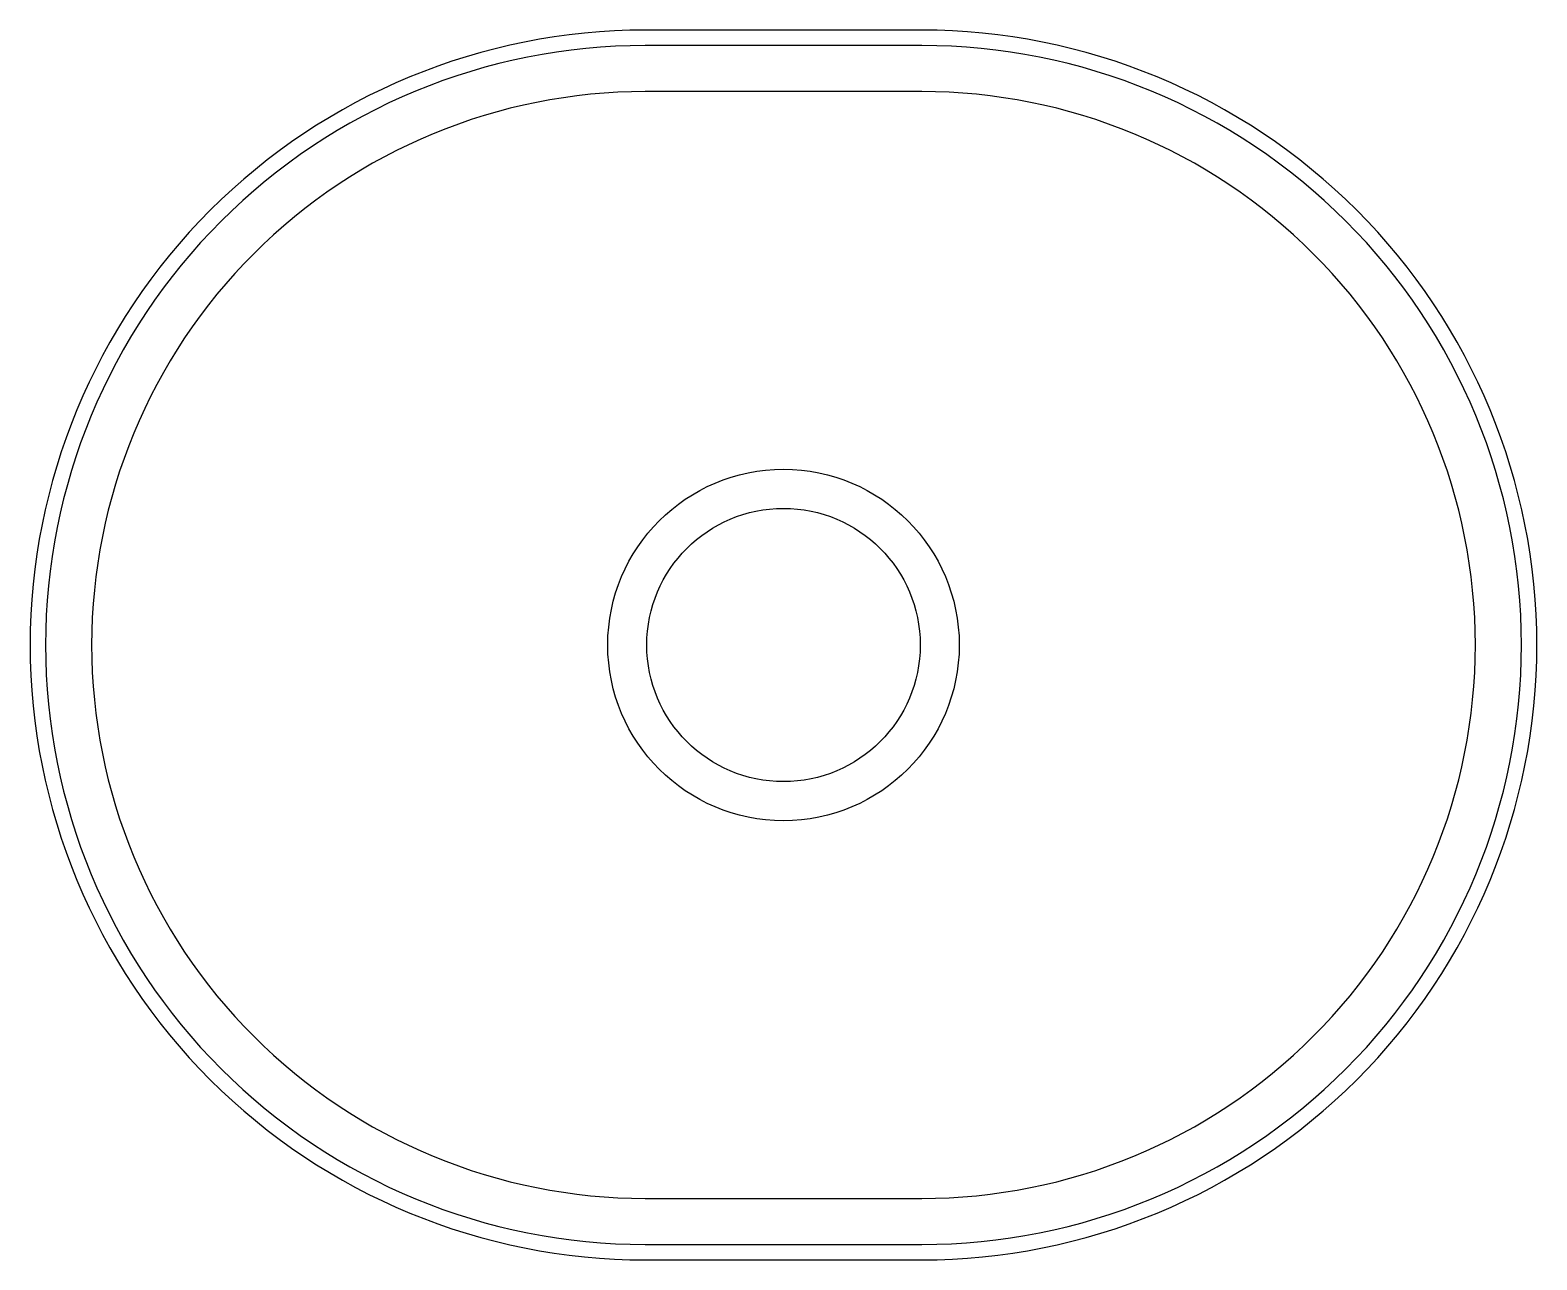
# Model space of a CAD drawing. Extents: x 5270 to 5760, y 3206 to 3606.
import ezdxf

# ---------------------------------------------------------------- set-up
doc = ezdxf.new("R2010")
doc.units = 0
doc.header["$LTSCALE"] = 450
doc.layers.get('0').update_dxf_attribs({"linetype": 'CONTINUOUS'})

msp = doc.modelspace()

# ---------------------------------------------------------------- linework, layer by layer
for points in [[(5269.65, 3406.47, 0.414214), (5469.65, 3206.47), (5559.65, 3206.47, 0.414214), (5759.65, 3406.47, 0.414214), (5559.65, 3606.47), (5469.65, 3606.47, 0.414214)], [(5274.65, 3406.47, 0.414214), (5469.65, 3211.47), (5559.65, 3211.47, 0.414214), (5754.65, 3406.47, 0.414214), (5559.65, 3601.47), (5469.65, 3601.47, 0.414214)], [(5289.65, 3406.47), (5289.65, 3406.47, 0.414214), (5469.65, 3226.47), (5559.65, 3226.47, 0.414214), (5739.65, 3406.47, 0.414214), (5559.65, 3586.47), (5469.65, 3586.47, 0.414214)]]:
    msp.add_lwpolyline(points, format="xyb", close=True)
for radius in [57.15, 44.45]:
    msp.add_circle((5514.65, 3406.47), radius)

doc.saveas('drawing.dxf')
